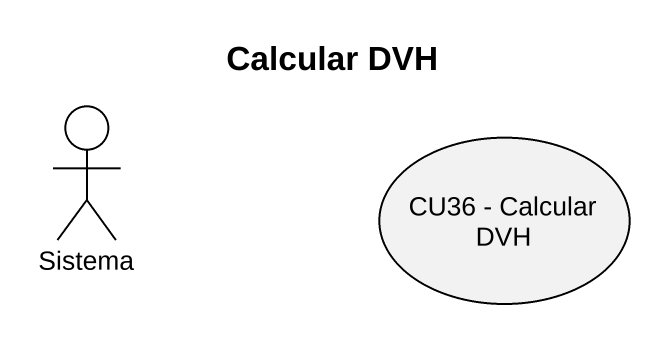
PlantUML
@startuml
title Calcular DVH
actor Sistema
usecase "CU36 - Calcular DVH" as CU36_Calcular_DVH
@enduml
